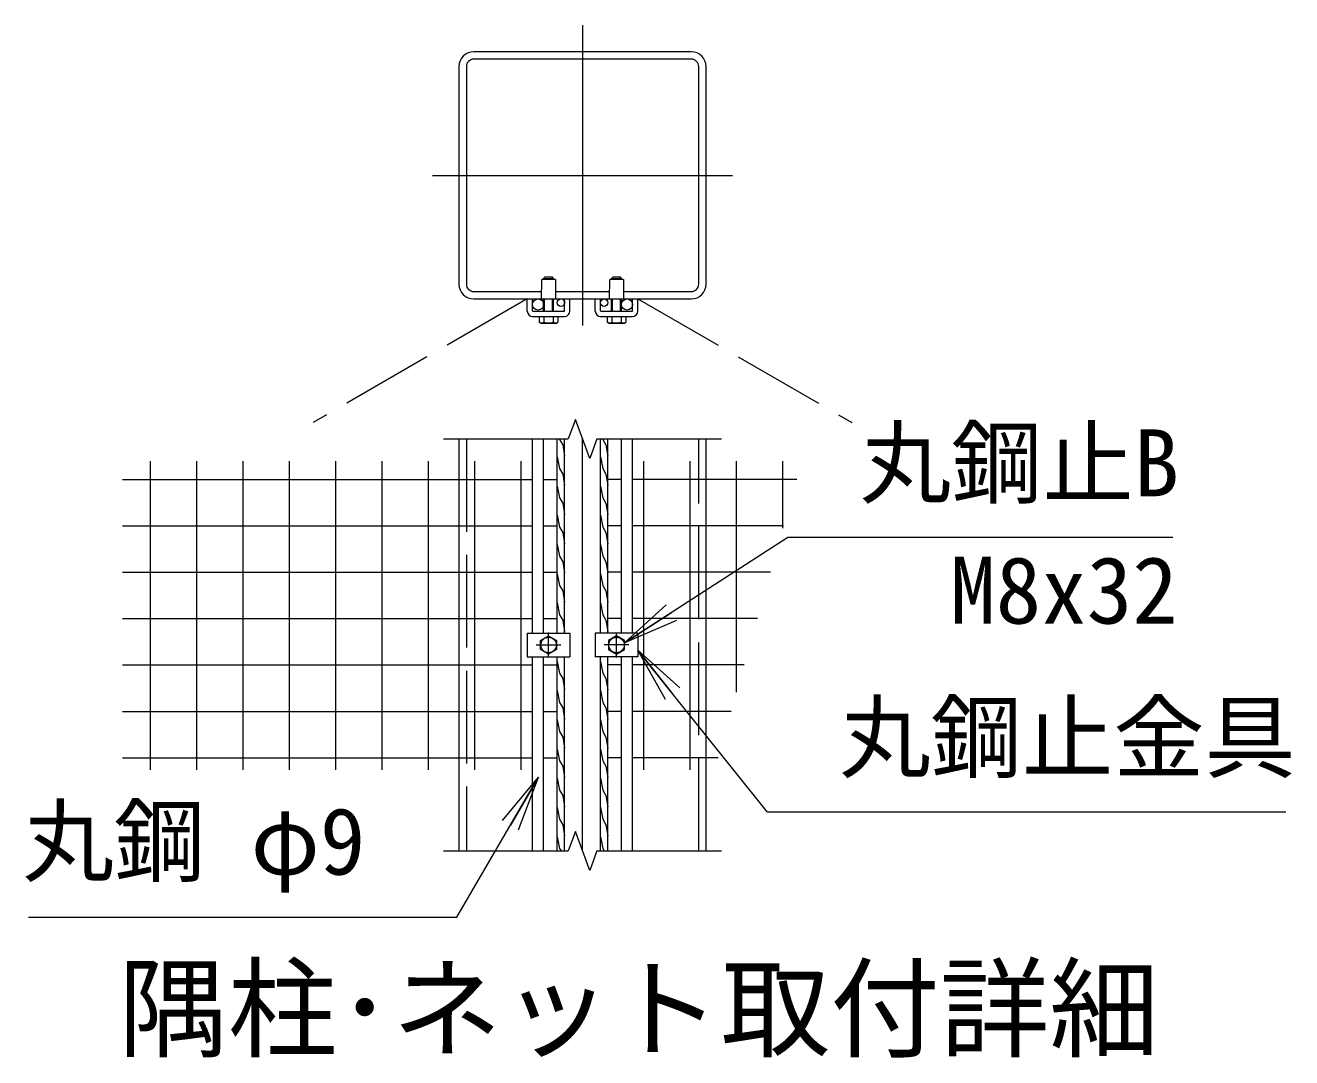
# Model space of a CAD drawing. Units: millimetres at full size; details may follow other scales. Extents: x -18900 to 18900, y -13365 to 13365.
# Drawn here: x 12069 to 16168, y 1160 to 4501 of the extents above; entities that cross this region are included whole.
import ezdxf
from ezdxf.enums import TextEntityAlignment as Align

# ---------------------------------------------------------------- set-up
doc = ezdxf.new("R2010")
doc.units = ezdxf.units.MM
doc.header["$LTSCALE"] = 50
doc.linetypes.add('DASHED', pattern=[7.5, 6, -1.5])
doc.linetypes.add('USER1', pattern=[50.8, 31.75, -6.35, 6.35, -6.35])
for name, color, linetype, lineweight in [('0-0_D-STR-TXT', 7, 'Continuous', 13), ('0-1_D-STR1', 1, 'Continuous', 18), ('0-2_D-BMK', 2, 'USER1', 13), ('0-3_D-STR3', 3, 'Continuous', 13), ('0-7_D-STR-DIM', 7, 'Continuous', 13), ('0-8_0', 7, 'Continuous', 18), ('0-A_D-TTL-TXT', 7, 'Continuous', 13), ('0-B_D-STR2', 7, 'Continuous', 13)]:
    doc.layers.add(name, color=color, linetype=linetype, lineweight=lineweight)
doc.styles.add('ＭＳ ゴシック', font='')
doc.styles.get('ＭＳ ゴシック').set_extended_font_data('MS Gothic')

# ---------------------------------------------------------------- blocks, each defined once
blk = doc.blocks.new('_Open')
at = {"layer": '0-8_0'}
blk.add_line((-50, 8.33), (0, 0), dxfattribs=at)
blk.add_lwpolyline([(-50, -8.33), (0, 0), (-50, 0)], dxfattribs=at)

msp = doc.modelspace()

# ---------------------------------------------------------------- linework, layer by layer
at = {"layer": '0-0_D-STR-TXT'}
for points in [[(15783.43, 2843.95), (14537.78, 2843.95), (14010.66, 2504.35)], [(16148.96, 1955.08), (14471.58, 1955.08), (14053.03, 2477.11)], [(12079.95, 1615.12), (13466.08, 1615.12), (13729.11, 2066.55)]]:
    msp.add_lwpolyline(points, dxfattribs=at)
at = {"layer": '0-1_D-STR1'}
for p, q in [((14224.98, 4415.73), (13520.98, 4415.73)), ((14224.98, 4391.73), (13520.98, 4391.73)), ((13472.98, 4367.73), (13472.98, 3663.73)), ((13496.98, 4367.73), (13496.98, 3663.73)), ((14248.98, 3663.73), (14248.98, 4367.73)), ((14272.98, 3663.73), (14272.98, 4367.73)), ((13520.98, 3639.73), (13740.73, 3639.73)), ((13520.98, 3615.73), (14224.98, 3615.73)), ((13785.23, 3639.73), (13960.73, 3639.73)), ((14005.23, 3639.73), (14224.98, 3639.73)), ((13472.98, 3162.52), (13472.98, 1829.19)), ((14272.98, 1829.19), (14272.98, 3162.52))]:
    msp.add_line(p, q, dxfattribs=at)
at = {"layer": '0-1_D-STR1', "linetype": 'DASHED'}
for p, q in [((13496.98, 3162.52), (13496.98, 1829.19)), ((14248.98, 1829.19), (14248.98, 3162.52))]:
    msp.add_line(p, q, dxfattribs=at)
at = {"layer": '0-1_D-STR1'}
for centre, radius, start, end in [((13520.98, 4367.73), 48, 90, 180), ((13520.98, 4367.73), 24, 90, 180), ((14224.98, 4367.73), 48, 0, 90), ((14224.98, 4367.73), 24, 0, 90), ((13520.98, 3663.73), 48, 180, 270), ((13520.98, 3663.73), 24, 180, 270), ((14224.98, 3663.73), 24, 270, 0), ((14224.98, 3663.73), 48, 270, 0)]:
    msp.add_arc(centre, radius, start, end, dxfattribs=at)
at = {"layer": '0-2_D-BMK'}
for p, q in [((13872.98, 4501.23), (13872.98, 3530.24)), ((13387.48, 4015.73), (14358.48, 4015.73)), ((13872.98, 1829.19), (13872.98, 3162.52)), ((13762.98, 2455.85), (13762.98, 2535.85)), ((13982.98, 2455.85), (13982.98, 2535.85)), ((13722.98, 2495.85), (13802.98, 2495.85)), ((14022.98, 2495.85), (13942.98, 2495.85))]:
    msp.add_line(p, q, dxfattribs=at)
at = {"layer": '0-3_D-STR3'}
for p, q in [((13740.58, 3615.73), (13740.98, 3678.53)), ((13784.98, 3678.53), (13740.98, 3678.53)), ((13746.98, 3682.13), (13751.78, 3686.93)), ((13746.98, 3682.13), (13778.98, 3682.13)), ((13746.98, 3678.53), (13746.98, 3682.13)), ((13749.98, 3678.53), (13749.98, 3685.13)), ((13751.78, 3686.93), (13774.18, 3686.93)), ((13778.98, 3682.13), (13774.18, 3686.93)), ((13775.98, 3678.53), (13775.98, 3685.13)), ((13778.98, 3678.53), (13778.98, 3682.13)), ((13784.98, 3678.53), (13785.38, 3615.73)), ((13960.58, 3615.73), (13960.98, 3678.53)), ((14004.98, 3678.53), (13960.98, 3678.53)), ((13966.98, 3682.13), (13971.78, 3686.93)), ((13966.98, 3682.13), (13998.98, 3682.13)), ((13966.98, 3678.53), (13966.98, 3682.13)), ((13969.98, 3678.53), (13969.98, 3685.13)), ((13971.78, 3686.93), (13994.18, 3686.93)), ((13998.98, 3682.13), (13994.18, 3686.93)), ((13995.98, 3678.53), (13995.98, 3685.13)), ((13998.98, 3678.53), (13998.98, 3682.13)), ((14004.98, 3678.53), (14005.38, 3615.73)), ((13694.18, 3615.73), (13710.98, 3615.73)), ((13694.18, 3575.73), (13694.18, 3615.73)), ((13710.98, 3577.73), (13710.98, 3615.73)), ((13746.98, 3575.73), (13746.98, 3615.73)), ((13749.98, 3575.73), (13749.98, 3615.73)), ((13775.98, 3575.73), (13775.98, 3615.73)), ((13778.98, 3575.73), (13778.98, 3615.73)), ((13814.98, 3577.73), (13814.98, 3615.73)), ((13814.98, 3615.73), (13831.78, 3615.73)), ((13831.78, 3575.73), (13831.78, 3615.73)), ((13914.18, 3615.73), (13930.98, 3615.73)), ((13914.18, 3575.73), (13914.18, 3615.73)), ((13930.98, 3577.73), (13930.98, 3615.73)), ((13966.98, 3575.73), (13966.98, 3615.73)), ((13969.98, 3575.73), (13969.98, 3615.73)), ((13995.98, 3575.73), (13995.98, 3615.73)), ((13998.98, 3575.73), (13998.98, 3615.73)), ((14034.98, 3577.73), (14034.98, 3615.73)), ((14034.98, 3615.73), (14051.78, 3615.73)), ((14051.78, 3575.73), (14051.78, 3615.73)), ((13712.98, 3575.73), (13812.98, 3575.73)), ((13932.98, 3575.73), (14032.98, 3575.73)), ((13710.98, 3558.93), (13814.98, 3558.93)), ((13732.96, 3558.93), (13732.96, 3540.52)), ((13732.96, 3558.93), (13793, 3558.93)), ((13737.78, 3537.73), (13732.96, 3540.52)), ((13737.78, 3537.73), (13788.18, 3537.73)), ((13747.97, 3558.93), (13747.97, 3540.52)), ((13777.99, 3558.93), (13777.99, 3540.52)), ((13788.18, 3537.73), (13793, 3540.52)), ((13793, 3558.93), (13793, 3540.52)), ((13930.98, 3558.93), (14034.98, 3558.93)), ((13952.96, 3558.93), (13952.96, 3540.52)), ((13952.96, 3558.93), (14013, 3558.93)), ((13957.78, 3537.73), (13952.96, 3540.52)), ((13957.78, 3537.73), (14008.18, 3537.73)), ((13967.97, 3558.93), (13967.97, 3540.52)), ((13997.99, 3558.93), (13997.99, 3540.52)), ((14008.18, 3537.73), (14013, 3540.52)), ((14013, 3558.93), (14013, 3540.52)), ((13710.98, 2533.85), (13710.98, 3162.52)), ((13746.98, 2533.85), (13746.98, 3162.52)), ((13790.98, 2533.85), (13790.98, 3162.52)), ((13814.98, 2533.85), (13814.98, 3162.52)), ((13930.98, 2533.85), (13930.98, 3162.52)), ((13954.98, 2533.85), (13954.98, 3162.52)), ((13998.98, 2533.85), (13998.98, 3162.52)), ((14034.98, 2533.85), (14034.98, 3162.52)), ((13694.18, 2533.85), (13831.78, 2533.85)), ((13694.18, 2533.85), (13694.18, 2457.85)), ((13736.98, 2510.86), (13762.98, 2525.88)), ((13736.98, 2480.84), (13736.98, 2510.86)), ((13762.98, 2525.88), (13788.98, 2510.86)), ((13788.98, 2510.86), (13788.98, 2480.84)), ((13831.78, 2533.85), (13831.78, 2457.85)), ((14051.78, 2533.85), (13914.18, 2533.85)), ((13914.18, 2533.85), (13914.18, 2457.85)), ((13982.98, 2525.88), (13956.98, 2510.86)), ((13956.98, 2510.86), (13956.98, 2480.84)), ((14008.98, 2510.86), (13982.98, 2525.88)), ((14008.98, 2480.84), (14008.98, 2510.86)), ((14051.78, 2533.85), (14051.78, 2457.85)), ((13762.98, 2465.83), (13736.98, 2480.84)), ((13788.98, 2480.84), (13762.98, 2465.83)), ((13956.98, 2480.84), (13982.98, 2465.83)), ((13982.98, 2465.83), (14008.98, 2480.84)), ((13694.18, 2457.85), (13831.78, 2457.85)), ((13710.98, 1829.19), (13710.98, 2457.85)), ((13746.98, 1829.19), (13746.98, 2457.85)), ((13790.98, 1829.19), (13790.98, 2457.85)), ((13814.98, 1829.19), (13814.98, 2457.85)), ((14051.78, 2457.85), (13914.18, 2457.85)), ((13930.98, 1829.19), (13930.98, 2457.85)), ((13954.98, 1829.19), (13954.98, 2457.85)), ((13998.98, 1829.19), (13998.98, 2457.85)), ((14034.98, 1829.19), (14034.98, 2457.85))]:
    msp.add_line(p, q, dxfattribs=at)
for points in [[(13798.36, 3162.52), (13798.61, 3161.28), (13808.69, 3143.62), (13814.98, 3107.18)], [(13938.36, 3162.52), (13938.61, 3161.28), (13948.69, 3143.62), (13954.98, 3107.18)], [(13790.98, 3104.66), (13798.61, 3066.71), (13808.69, 3049.05), (13814.98, 3012.61)], [(13930.98, 3104.66), (13938.61, 3066.71), (13948.69, 3049.05), (13954.98, 3012.61)], [(13790.98, 3010.08), (13798.61, 2972.14), (13808.69, 2954.47), (13814.98, 2918.04)], [(13930.98, 3010.08), (13938.61, 2972.14), (13948.69, 2954.47), (13954.98, 2918.04)], [(13790.98, 2915.51), (13798.61, 2877.57), (13808.69, 2859.9), (13814.98, 2823.47)], [(13930.98, 2915.51), (13938.61, 2877.57), (13948.69, 2859.9), (13954.98, 2823.47)], [(13790.98, 2820.94), (13798.61, 2782.99), (13808.69, 2765.33), (13814.98, 2728.9)], [(13930.98, 2820.94), (13938.61, 2782.99), (13948.69, 2765.33), (13954.98, 2728.9)], [(13790.98, 2726.37), (13798.61, 2688.42), (13808.69, 2670.76), (13814.98, 2634.32)], [(13930.98, 2726.37), (13938.61, 2688.42), (13948.69, 2670.76), (13954.98, 2634.32)], [(13790.98, 2631.8), (13798.61, 2593.85), (13808.69, 2576.19), (13814.98, 2539.75)], [(13930.98, 2631.8), (13938.61, 2593.85), (13948.69, 2576.19), (13954.98, 2539.75)], [(13790.98, 2442.65), (13798.61, 2404.71), (13808.69, 2387.04), (13814.98, 2350.61)], [(13930.98, 2442.65), (13938.61, 2404.71), (13948.69, 2387.04), (13954.98, 2350.61)], [(13790.98, 2348.08), (13798.61, 2310.14), (13808.69, 2292.47), (13814.98, 2256.04)], [(13930.98, 2348.08), (13938.61, 2310.14), (13948.69, 2292.47), (13954.98, 2256.04)], [(13790.98, 2253.51), (13798.61, 2215.56), (13808.69, 2197.9), (13814.98, 2161.47)], [(13930.98, 2253.51), (13938.61, 2215.56), (13948.69, 2197.9), (13954.98, 2161.47)], [(13790.98, 2158.94), (13798.61, 2120.99), (13808.69, 2103.33), (13814.98, 2066.89)], [(13930.98, 2158.94), (13938.61, 2120.99), (13948.69, 2103.33), (13954.98, 2066.89)], [(13790.98, 2064.37), (13798.61, 2026.42), (13808.69, 2008.76), (13814.98, 1972.32)], [(13930.98, 2064.37), (13938.61, 2026.42), (13948.69, 2008.76), (13954.98, 1972.32)], [(13790.98, 1969.8), (13798.61, 1931.85), (13808.69, 1914.19), (13814.98, 1877.75)], [(13930.98, 1969.8), (13938.61, 1931.85), (13948.69, 1914.19), (13954.98, 1877.75)], [(13790.98, 1875.22), (13798.61, 1837.28), (13803.22, 1829.19)], [(13930.98, 1875.22), (13938.61, 1837.28), (13943.22, 1829.19)]]:
    msp.add_lwpolyline(points, dxfattribs=at)
for centre, radius in [((13728.98, 3597.73), 18), ((13802.98, 3603.73), 12), ((13942.98, 3603.73), 12), ((14016.98, 3597.73), 18), ((13762.98, 2495.85), 25), ((13982.98, 2495.85), 25)]:
    msp.add_circle(centre, radius, dxfattribs=at)
for centre, radius, start, end in [((13710.98, 3575.73), 16.8, 180, 270), ((13712.98, 3577.73), 2, 180, 270), ((13712.98, 3577.73), 2, 180, 270), ((13812.98, 3577.73), 2, 270, 0), ((13814.98, 3575.73), 16.8, 270, 0), ((13930.98, 3575.73), 16.8, 180, 270), ((13932.98, 3577.73), 2, 180, 270), ((13932.98, 3577.73), 2, 180, 270), ((14032.98, 3577.73), 2, 270, 0), ((14034.98, 3575.73), 16.8, 270, 0), ((13740.46, 3551.49), 13.29, 235.61585, 304.38415), ((13762.98, 3587.87), 49.68, 252.4121, 287.5879), ((13785.5, 3551.49), 13.29, 235.61585, 304.38415), ((13960.46, 3551.49), 13.29, 235.61585, 304.38415), ((13982.98, 3587.87), 49.68, 252.4121, 287.5879), ((14005.5, 3551.49), 13.29, 235.61585, 304.38415)]:
    msp.add_arc(centre, radius, start, end, dxfattribs=at)
at = {"layer": '0-7_D-STR-DIM'}
for p, q in [((13849.89, 3225.95), (13826.81, 3162.52)), ((13896.07, 3099.09), (13849.89, 3225.95)), ((13422.98, 3162.52), (13826.81, 3162.52)), ((13919.15, 3162.52), (13896.07, 3099.09)), ((13919.15, 3162.52), (14322.98, 3162.52)), ((13849.89, 1892.62), (13826.81, 1829.19)), ((13896.07, 1765.76), (13849.89, 1892.62)), ((13422.98, 1829.19), (13826.81, 1829.19)), ((13919.15, 1829.19), (13896.07, 1765.76)), ((13919.15, 1829.19), (14322.98, 1829.19))]:
    msp.add_line(p, q, dxfattribs=at)
at = {"layer": '0-B_D-STR2', "linetype": 'DASHED'}
for p, q in [((13694.18, 3615.73), (13001.36, 3215.73)), ((14051.78, 3615.73), (14744.6, 3215.73))]:
    msp.add_line(p, q, dxfattribs=at)
at = {"layer": '0-B_D-STR2'}
for p, q in [((12474.34, 2092.11), (12474.34, 3090.77)), ((12624.34, 2092.11), (12624.34, 3090.77)), ((12774.34, 2092.11), (12774.34, 3090.77)), ((12924.34, 2092.11), (12924.34, 3090.77)), ((13074.34, 2092.11), (13074.34, 3090.77)), ((13224.34, 2092.11), (13224.34, 3090.77)), ((13374.34, 2092.11), (13374.34, 3090.77)), ((13524.34, 2092.11), (13524.34, 3090.77)), ((13674.34, 2092.11), (13674.34, 3090.77)), ((14071.62, 2092.11), (14071.62, 3090.77)), ((14221.62, 2092.11), (14221.62, 3090.77)), ((14371.62, 2343.48), (14371.62, 3090.77)), ((14521.62, 2873.83), (14521.62, 3090.77)), ((12383.99, 3031.12), (13710.98, 3031.12)), ((13746.98, 3031.12), (13790.98, 3031.12)), ((13998.98, 3031.12), (13954.98, 3031.12)), ((14566.1, 3031.12), (14034.98, 3031.12)), ((12383.99, 2881.12), (13710.98, 2881.12)), ((13746.98, 2881.12), (13790.98, 2881.12)), ((13998.98, 2881.12), (13954.98, 2881.12)), ((14523.68, 2881.12), (14034.98, 2881.12)), ((12383.99, 2731.12), (13710.98, 2731.12)), ((13746.98, 2731.12), (13790.98, 2731.12)), ((13998.98, 2731.12), (13954.98, 2731.12)), ((14481.26, 2731.12), (14034.98, 2731.12)), ((12383.99, 2581.12), (13710.98, 2581.12)), ((13746.98, 2581.12), (13790.98, 2581.12)), ((13998.98, 2581.12), (13954.98, 2581.12)), ((14438.83, 2581.12), (14034.98, 2581.12)), ((12383.99, 2431.12), (13710.98, 2431.12)), ((13746.98, 2431.12), (13790.98, 2431.12)), ((13998.98, 2431.12), (13954.98, 2431.12)), ((14396.41, 2431.12), (14034.98, 2431.12)), ((12383.99, 2281.12), (13710.98, 2281.12)), ((13746.98, 2281.12), (13790.98, 2281.12)), ((13998.98, 2281.12), (13954.98, 2281.12)), ((14353.98, 2281.12), (14034.98, 2281.12)), ((12383.99, 2131.12), (13710.98, 2131.12)), ((13746.98, 2131.12), (13790.98, 2131.12)), ((13998.98, 2131.12), (13954.98, 2131.12)), ((14311.56, 2131.12), (14034.98, 2131.12))]:
    msp.add_line(p, q, dxfattribs=at)

# ---------------------------------------------------------------- block references
at = {"layer": '0-0_D-STR-TXT', "xscale": 3.6, "yscale": 3.6}
for p, rotation in [((14008.98, 2503.27), 212.7918), ((14051.78, 2478.67), 128.72125), ((13730.12, 2068.27), 59.77232)]:
    msp.add_blockref('_Open', p, dxfattribs=dict(at, rotation=rotation))

# ---------------------------------------------------------------- texts
at = {"layer": '0-0_D-STR-TXT', "style": 'ＭＳ ゴシック'}
for s, p in [('丸鋼止B', (14770.37, 2912.01)), ('M8x32', (15062.76, 2500.12)), ('丸鋼止金具', (14704.16, 2023.71)), ('丸鋼 φ9', (12060.53, 1687.74))]:
    msp.add_text(s, height=216.6, dxfattribs=at).set_placement(p, align=Align.BOTTOM_LEFT)
at = {"layer": '0-A_D-TTL-TXT', "style": 'ＭＳ ゴシック'}
msp.add_text('隅柱･ネット取付詳細', height=259.9, dxfattribs=at).set_placement((12370.4, 1111.38), align=Align.BOTTOM_LEFT)

doc.saveas('drawing.dxf')
